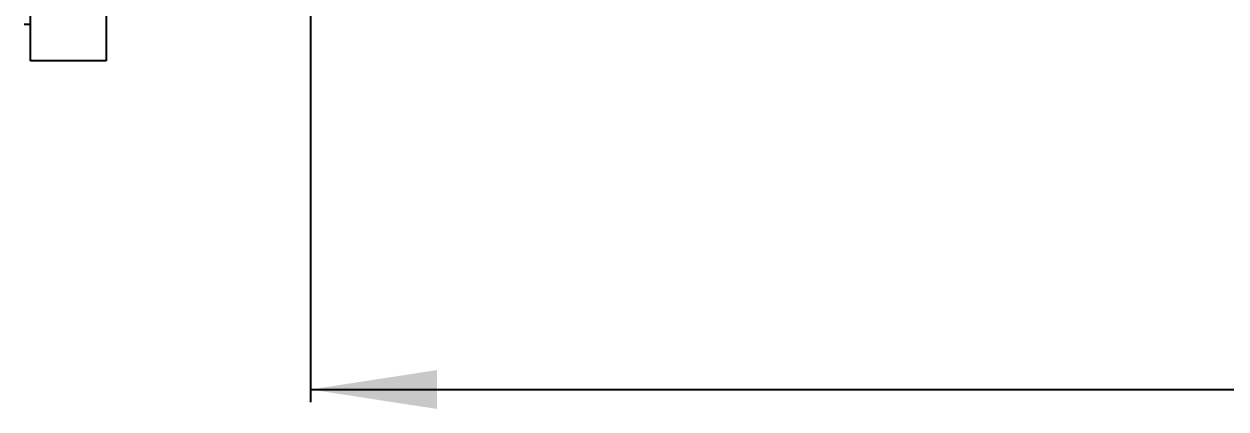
# Model space of a CAD drawing. Header units: millimetres. Extents: x -1052 to 1235, y -90 to 1990.
# Drawn here: x -954.2 to -859.2, y 60.8 to 91.2 of the extents above; entities that cross this region are included whole.
import ezdxf

# ---------------------------------------------------------------- set-up
doc = ezdxf.new("R2010")
doc.units = ezdxf.units.MM
doc.layers.add('FORMAT', color=7, linetype='Continuous')
doc.styles.add('SLDTEXTSTYLE0', font='TXT', dxfattribs={"width": 0.75})
doc.dimstyles.new('SLDDIMSTYLE0', dxfattribs={"dimtxt": 20, "dimasz": 10, "dimexe": 0, "dimexo": 0.0625, "dimgap": 5, "dimtad": 2, "dimdec": 1, "dimrnd": 1e-09, "dimzin": 12, "dimdsep": 46, "dimtxsty": 'SLDTEXTSTYLE0', "dimsah": 1, "dimcen": 0.09, "dimadec": 0, "dimazin": 3, "dimtfac": 1, "dimtofl": 0, "dimtmove": 0, "dimatfit": 3, "dimfxl": 0, "dimfrac": 2, "dimtolj": 1, "dimtzin": 12, "dimarcsym": 0})

# ---------------------------------------------------------------- blocks, each defined once
blk = doc.blocks.new('_D_4')
at = {"layer": 'FORMAT'}
for p, q in [((-931.575, 960.788), (-931.575, 61.298)), ((-75.575, 960.788), (-75.575, 61.298)), ((-931.575, 62.298), (-75.575, 62.298))]:
    blk.add_line(p, q, dxfattribs=at)
for points in [[(-931.575, 62.298), (-921.575, 60.76), (-921.575, 63.837)], [(-75.575, 62.298), (-85.575, 63.837), (-85.575, 60.76)]]:
    blk.add_solid(points, dxfattribs=at)
at = {"layer": 'FORMAT', "insert": (-525.742, 88.079), "char_height": 20, "attachment_point": 1, "style": 'SLDTEXTSTYLE0'}
blk.add_mtext('856', dxfattribs=at)

msp = doc.modelspace()

# ---------------------------------------------------------------- linework, layer by layer
at = {"color": 7, "linetype": 'Continuous', "lineweight": 25}
for p, q in [((-953.725, 88.298), (-953.725, 95.798)), ((-947.725, 95.798), (-947.725, 88.298)), ((-954.225, 91.198), (-953.725, 91.198)), ((-947.725, 88.298), (-953.725, 88.298))]:
    msp.add_line(p, q, dxfattribs=at)

# ---------------------------------------------------------------- dimensions: what is measured, and where the dimension line sits
at = {"layer": 'FORMAT'}
dim = msp.add_linear_dim(base=(-75.575, 62.298), p1=(-931.575, 960.798), p2=(-75.575, 960.798), angle=0, dimstyle='SLDDIMSTYLE0', dxfattribs=at)
dim.commit()
dim.dimension.update_dxf_attribs({"geometry": '_D_4', "text_midpoint": (-503.575, 62.298), "dimtype": 160})

doc.saveas('drawing.dxf')
